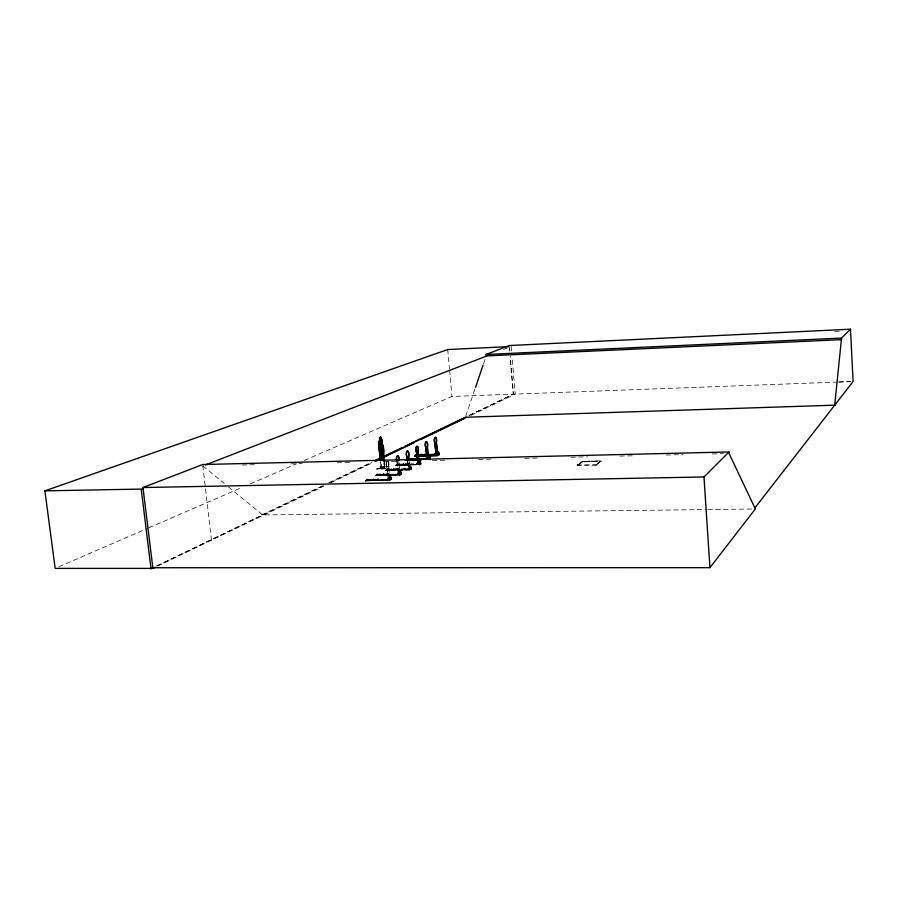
<?xml version="1.0" encoding="UTF-8"?>
<svg xmlns="http://www.w3.org/2000/svg" width="898" height="898" viewBox="0 0 898 898"><rect width="100%" height="100%" fill="white"/><g stroke="black" fill="none" stroke-linecap="round" stroke-linejoin="round"><path stroke-width="0.67" stroke-dasharray="4.49 3.37" d="M387.678 474.144L385.556 474.346M387.655 473.875L385.601 474.122M410.644 466.612L408.96 466.814L410.521 466.286M410.296 466.444L410.543 466.893M420.185 461.695C416.212 462.234 420.432 460.73 420.028 461.987M418.917 461.662L418.434 461.763M419.781 461.449L419.781 461.987M419.557 461.752L419.31 461.37M389.496 476.973L390.709 476.198L390.978 478.993M389.182 477.287C388.475 476.715 392.033 475.671 390.181 479.308L390.709 476.198M399.632 471.742C398.555 471.562 399.969 471.989 400.71 471.338M401.092 473.74L400.822 470.979L399.52 471.461M400.699 471.966L400.553 471.315M400.385 472.067L400.048 471.282L400.317 474.043M411.374 467.027L411.363 468.397L408.938 468.453L408.815 467.162L411.374 467.027L411.531 468.644L409.769 469.587L409.746 467.892L407.995 468.857M419.22 463.076L417.009 464.3L416.762 463.087L416.908 464.681L418.625 463.772L418.468 462.178L420.859 462.122L421.14 464.041M377.385 479.341L375.207 479.33M411.071 466.567L409.073 466.388M377.362 479.072L376.419 479.386M400.407 471.596L399.969 471.742M400.62 471.753L400.587 472.067M389.092 476.67L390.507 477.298M375.229 479.599L376.183 479.285M385.231 468.835L376.52 469.082L385.377 468.24L376.655 468.487M400.16 471.652L400.059 471.641M409.971 466.556L409.005 466.769M411.071 466.623L408.893 466.679M389.305 477.051L389.429 476.569M390.585 476.636L389.934 477.029M389.115 477.309L391.146 476.838M399.183 472.034L399.24 471.45M389.418 476.658L389.002 477.197M409.69 466.971L409.05 466.253M390.406 479.308L389.766 476.681M391.079 476.827L389.014 477.107M399.936 463.918C399.52 465.142 399.722 463.144 395.726 465.647L419.658 464.446L396.074 465.467M420.612 464.356L421.005 463.716L397.578 464.3L395.76 465.669L419.658 464.446M420.578 464.322L395.805 464.895M420.96 464.143L397.129 464.906M421.173 464.019L397.253 464.636M385.882 470.597L410.072 469.845L385.904 470.631L387.779 468.902C393.818 467.869 385.175 471.54 390.17 468.835M409.959 469.901L385.983 470.159L411.318 469.16M385.983 470.159L387.801 469.216L411.542 468.812L387.319 469.845M399.879 475.188L399.913 472.988L397.309 473.123L397.466 474.761L400.081 472.988L397.578 474.357L397.455 473.044M375.746 475.738L400.126 474.997L401.754 473.74L401.597 472.09L398.993 472.225L399.127 473.538L401.574 473.482L401.597 472.09M400.474 474.84L375.824 475.255L401.563 474.245L399.296 473.796L398.993 472.225M397.23 464.479L397.567 463.985M389.698 480.441L388.744 465.894A3.278 1.291 88.7 0 0 388.306 461.359M391.82 479.341L366.788 480.194L391.842 479.274L367.271 479.521L365.52 480.868L390.17 479.79L365.239 480.98L367.26 479.184C373.546 478.151 364.386 481.979 369.729 479.139M365.284 480.98L390.17 479.79M391.494 477.321L391.483 478.735L388.991 478.78L388.868 477.455L391.494 477.321L391.461 479.532L365.318 480.183M387.375 469.845L411.531 468.644M387.431 469.407L387.779 468.902M400.34 471.618L399.846 471.955L400.025 471.383M377.216 474.93L401.889 474.077M380.101 473.908L378.26 475.199L380.101 473.908L377.317 474.481M377.867 474.582L375.824 475.255M365.497 480.857L365.924 480.621M367.26 479.184L367.192 480.003M388.149 479.409L390.035 478.308L387.408 479.633L387.274 478.297L389.844 478.23L389.9 479.577L391.483 478.735M390.473 476.816L390.192 476.557M408.916 466.511L409.252 466.466M465.804 415.965L475.109 388.553M483.539 363.769L485.302 358.549M409.971 466.376L409.297 466.926M419.254 465.085L419.153 463.031L419.411 464.232L420.848 463.469L420.859 462.122M400.104 475.053L376.139 475.513M390.114 480.25L391.663 478.982M390.338 480.138L365.351 480.52M417.727 464.109L419.411 463.211M380.606 461.841L381.223 468.857L384.771 467.016M381.661 468.666L380.909 461.83M381.549 467.791L380.92 468.868M380.831 467.97L384.31 466.578M407.322 463.862L405.256 464.019M405.29 464.322L407.344 464.075M397.634 468.801L395.547 468.992M395.569 469.25L397.657 469.003M596.025 465.254L601.233 460.887L582.499 461.314L577.055 465.119L596.025 465.254L601.233 460.887M600.571 461.011L595.643 465.153L600.571 461.011L582.869 461.404L577.773 465.546L582.869 461.404M577.1 465.658L582.544 461.841L601.278 461.426M400.037 474.301L401.574 473.482M409.87 469.194L411.363 468.397M421.016 463.716L419.456 464.951M396.725 461.168A3.222 1.257 88.6 0 0 396.983 461.729L398.409 473.785L399.621 473.145L398.701 460.842M407.445 469.25L409.903 468.139M388.868 477.455L389.171 479.038L387.296 480.037L387.274 478.297M399.992 471.349L400.822 470.979M410.633 465.927L409.881 466.219L410.139 468.947L410.42 465.939L410.891 468.644M410.072 466.388L410.352 468.936M408.815 467.162L409.106 468.7L407.344 469.643L407.187 468.026L409.746 467.892M420.848 463.469L418.457 463.525L418.468 462.178M389.126 466.747L380.483 467.005M378.507 478.937C373.231 481.799 382.301 477.938 376.026 478.993L374.14 480.329L376.026 478.993M388.767 473.706C383.671 476.49 392.482 472.707 386.331 473.762L384.501 475.064L386.331 473.762M398.723 468.633C393.784 471.338 402.349 467.645 396.31 468.689L394.548 469.957L396.31 468.689M408.366 463.716C403.595 466.354 411.924 462.728 405.997 463.772L404.28 464.996L405.997 463.772M383.895 461.594C387.801 468.329 377.676 473.65 380.281 461.999M384.265 466.163L384.389 467.05M381.257 468.015L384.018 466.59M373.837 479.049C368.539 481.889 377.654 478.05 371.368 479.094L369.471 480.43L371.368 479.094M384.164 473.818C379.035 476.591 387.891 472.819 381.729 473.875L379.888 475.165L384.198 474.144M394.177 468.745C389.204 471.439 397.814 467.757 391.775 468.801L389.99 470.058L391.775 468.801M403.887 463.828C399.071 466.455 407.445 462.852 401.518 463.884L399.79 465.108L401.518 463.884M375.791 474.93L377.676 473.964M156.993 565.908L262.732 514.947L228.507 486.941M469.138 415.448L513.207 394.211L510.042 356.674M156.555 565.942L323.381 485.818M329.701 482.776L371.402 462.751M157.88 565.987L323.639 486.256M331.205 482.619L372.793 462.605M471.091 415.325L515.194 394.11L512.107 357.393M322.416 485.829L261.688 514.958L706.457 509.57M328.735 482.798L371.75 462.167M469.059 415.493L513.465 394.2L510.3 356.652M59.021 566.717L147.631 528.327M148.911 527.777L242.651 487.154M250.362 483.82L296.587 463.795M304.287 460.45L451.963 396.467L837.722 382.077M384.535 467.173L383.715 463.121M381.302 468.835L381.145 467.791M503.542 349.479L507.37 347.997M399.79 471.349L400.059 471.809M834.691 331.452L841.303 331.137M838.631 382.032L850.473 381.594M839.125 382.02L850.305 381.605M380.269 466.657L388.935 466.421M396.983 461.729L398.409 473.785M418.345 462.246L420.724 462.189M416.762 463.087L419.287 462.953M395.827 465.209L419.826 464.726M388.116 461.359A3.278 1.302 88.7 0 1 388.553 465.894L388.744 465.894M386.814 461.145A3.278 1.302 88.7 0 0 386.14 463.862A3.278 1.302 88.7 0 0 386.78 466.803L388.43 479.038M211.479 540.214L202.847 465.927L207.045 465.826M242.033 465.007L254.628 464.715M291.019 463.851L302.222 463.593M337.21 462.762L349.805 462.47M383.401 461.673L397.387 461.348M432.387 460.528L444.981 460.225M478.567 459.439L492.564 459.103M524.758 458.35L540.158 457.991M570.948 457.262L587.741 456.869M619.934 456.105L635.324 455.746M666.125 455.017L682.918 454.624M712.305 453.928L723.507 453.67M385.949 469.834L411.475 469.093M410.307 469.688L386.118 470.485M397.309 473.123L399.812 473.134L398.892 460.842M377.71 474.29L380.135 474.234M401.922 474.032L377.34 474.649L401.687 474.189M375.723 475.704L399.891 475.154M577.055 465.119L595.98 464.715M387.128 478.376L389.687 478.376M707.849 509.559L754.039 508.998M389.631 476.557L389.732 477.164M202.847 465.927L224.231 483.438M386.78 466.803L388.25 479.049M417.693 461.134L417.997 463.738M417.514 461.134L417.817 463.738M407.512 460.764L408.444 468.677M407.333 460.764L408.264 468.689M384.198 461.583L384.782 467.05M400.609 470.99L400.867 473.751M400.261 471.282L400.53 474.043M420.141 461.033L420.387 463.705M419.927 461.033L419.658 463.997L419.4 461.314M419.613 461.303L419.871 463.985M447.72 349.535L449.471 368.865M449.595 370.245L451.963 396.467M511.187 346.516L511.647 351.96M509.368 345.528L509.828 351.096M509.334 348.334L509.57 351.107M388.553 465.894L389.496 478.376M409.118 461.325L409.623 468.06L408.938 461.336M397.163 461.718A3.222 1.257 88.6 0 1 396.905 461.168M386.959 466.803A3.278 1.291 88.7 0 1 386.331 463.862A3.278 1.291 88.7 0 1 387.004 461.134"/><path stroke-width="1.35" d="M427.706 456.835L428.492 457.071M428.02 457.104L427.841 457.273M428.896 459.192L428.649 456.554L429.289 457.217M436.855 451.963C436.731 453.647 439.369 450.156 437.865 454.534L438.112 451.672L438.561 454.265M436.686 452.222L437.281 452.446M379.349 448.001C381.65 432.713 388.059 460.663 380.18 456.094L378.675 442.344L380.449 460.618M438.022 452.547L437.854 451.941L437.842 452.659M429.087 457.172L428.851 456.599L429.098 459.192M428.84 457.161L428.75 457.003M428.739 456.914L428.896 457.003M834.713 405.166L841.538 338.063L850.473 329.207L853.1 381.504L754.926 507.853M437.629 452.57L438.314 451.66M437.966 452.513L438.123 451.93M429.008 457.149L429.379 457.071M378.72 442.355L379.843 440.694L379.596 437.741L380.685 437.225M378.821 442.355L378.945 441.075L381.773 439.773L384.063 460.225M418.636 454.826L416.302 454.579L414.562 456.173L437.506 455.555L437.393 453.58L437.629 454.758L438.987 454.029L438.999 452.727L439.302 454.556M428.077 454.916L439.144 454.276L437.674 455.454L414.674 455.903M438.774 454.859L414.629 455.443M429.794 459.529L430.063 457.351L430.052 458.676L428.649 459.428L428.537 458.171L426.045 458.294L428.537 458.171M406.693 460.124L407.075 459.215L405.357 460.09L407.703 460.034M475.558 387.251L483.09 365.071M437.865 455.151L414.663 455.746L437.82 455.387M439.144 454.467L417.649 455.039M407.232 459.866L405.391 460.405M152.817 567.738L709.936 567.659L755.353 508.942L729.109 453.535L729.008 451.963L202.679 464.524L142.984 487.535L152.896 568.389L55.171 568.389L44.9 490.858L447.72 349.535L508.436 346.65M142.984 487.535L703.976 476.973L729.008 451.963M428.649 456.554L429.367 456.274L429.614 458.912L429.367 456.274M435.204 455.196L435.182 453.58L435.294 454.826M416.043 459.821C421.095 458.519 409.69 461.404 408.388 459.922M426.831 454.298C427.706 455.488 421.465 454.242 424.72 454.691M415.392 459.001C411.43 461.55 416.268 458.092 417.738 458.934M424.507 454.366C419.355 456.341 429.087 453.4 424.036 454.736C423.598 455.398 427.336 454.467 424.956 454.579M420.152 454.478C416.021 457.172 421.645 453.086 422.487 454.725M413.338 459.361L411.643 460.247M422.453 454.422L420.836 455.589M410.97 459.114C406.985 461.662 411.834 458.216 413.316 459.046M414.663 455.746L416.302 454.579M381.74 459.54L382.829 458.99M381.717 459.664L381.448 456.51L381.717 459.664L382.918 458.99M380.157 453.209L382.941 451.874L383.076 448.764L382.885 451.963L380.135 453.322L379.517 450.448L380.135 453.322M153.221 567.738L151.01 568.793L141.334 489.904M375.196 460.932L466.163 417.244M152.896 568.389L155.388 567.188M375.308 461.392L380.348 458.968M382.874 457.756L414.382 442.602M420.679 439.571L464.782 418.356M380.146 460.629L378.855 444.05L379.427 446.777M379.158 444.039L378.541 444.207M375.544 460.348L402.113 447.608M404.639 446.396L465.366 417.267L835.645 405.133M381.01 440.132L381.773 439.773M380.64 438.83L379.944 439.167L380.539 437.82M379.45 437.652L380.718 437.101L382.222 446.632L382.436 454.96L381.111 455.746L381.437 451.874L380.314 448.787L381.605 451.122L382.256 447.653L381.919 451.66L382.986 454.635L381.762 452.457L381.437 455.421L379.955 447.732L379.54 437.652M205.451 464.917L486.974 355.9M841.617 339.635L486.188 355.934L486.065 354.474L509.368 345.528L850.473 329.207M415.572 459.248C412.238 459.63 419.186 458.945 415.841 459.316M486.065 354.474L841.538 338.063M382.032 442.523L383.749 460.382M436.316 442.13L437.528 453.816L436.316 442.13A3.031 1.111 88.3 0 0 435.923 437.91A3.031 1.111 88.3 0 0 434.396 438.684A3.031 1.111 88.3 0 0 434.789 442.905L436.08 454.287M434.789 442.905L436.248 454.276M427.078 458.945L425.753 447.395A3.076 1.145 88.4 0 1 425.36 443.118A3.076 1.145 88.4 0 1 426.932 442.321A3.076 1.145 88.4 0 1 427.325 446.598L428.368 458.35M425.753 447.395L427.257 458.934M382.874 459.069L382.458 449.034L381.089 441.266L379.989 441.782L380.763 455.791L381.448 456.51M417.357 459.832L416.459 452.031A3.121 1.179 88.5 0 1 416.043 447.687A3.121 1.179 88.5 0 1 417.66 446.856A3.121 1.179 88.5 0 1 418.075 451.2L418.939 460.472M416.459 452.031L417.536 459.832M435.059 453.647L437.517 453.524M436.664 454.096L438.987 454.029M417.649 454.859L439.144 454.276M417.357 455.185L424.485 454.994M407.333 460.764L406.861 456.801A3.177 1.212 88.5 0 1 406.446 452.401A3.177 1.212 88.5 0 1 408.119 451.548A3.177 1.212 88.5 0 1 408.534 455.948L409.017 459.978M406.861 456.801L407.512 460.764M427.695 458.743L430.052 458.676M408.444 459.495L430.243 459.091L417.637 459.596M408.444 459.675L415.415 459.596M417.761 459.742L420.634 459.596M405.716 460.236L420.713 459.843M412.204 460.236L420.747 460.012M416.795 460.236L420.881 460.124M44.9 490.858L143.175 489.04M381.672 439.784L382.245 440.705M382.795 446.328L382.189 443.466L379.484 444.869L380.774 460.461M383.042 456.307L383.446 460.393M380.617 437.101L380.887 440.256M437.82 451.919L438.067 454.523M426.168 458.227L426.292 459.484M408.534 455.948L408.837 459.989M427.325 446.598L428.189 458.35M418.075 451.2L418.76 460.483M703.976 476.973L709.936 567.659M434.969 442.905A3.031 1.111 88.3 0 1 434.576 438.684A3.031 1.111 88.3 0 1 436.091 437.898A3.031 1.111 88.3 0 1 436.484 442.119M425.933 447.395A3.076 1.145 88.4 0 1 425.54 443.118A3.076 1.145 88.4 0 1 427.111 442.31A3.076 1.145 88.4 0 1 427.504 446.587M416.638 452.031A3.132 1.179 88.5 0 1 416.223 447.687A3.132 1.179 88.5 0 1 417.851 446.856A3.132 1.179 88.5 0 1 418.255 451.2M407.052 456.801A3.177 1.212 88.5 0 1 406.626 452.39A3.177 1.212 88.5 0 1 408.298 451.537A3.177 1.212 88.5 0 1 408.725 455.948M396.523 460.472A3.222 1.257 88.6 0 1 397.477 455.836A3.222 1.257 88.6 0 1 398.835 460.09M396.714 460.461A3.222 1.257 88.6 0 1 397.668 455.825A3.222 1.257 88.6 0 1 399.015 460.09M382.582 458.586L381.886 458.934L381.785 457.924L382.481 457.576L382.582 458.586M381.875 449.314L380.786 449.853L381.875 449.337M381.639 446.901L380.55 447.429L381.639 446.912"/></g></svg>
